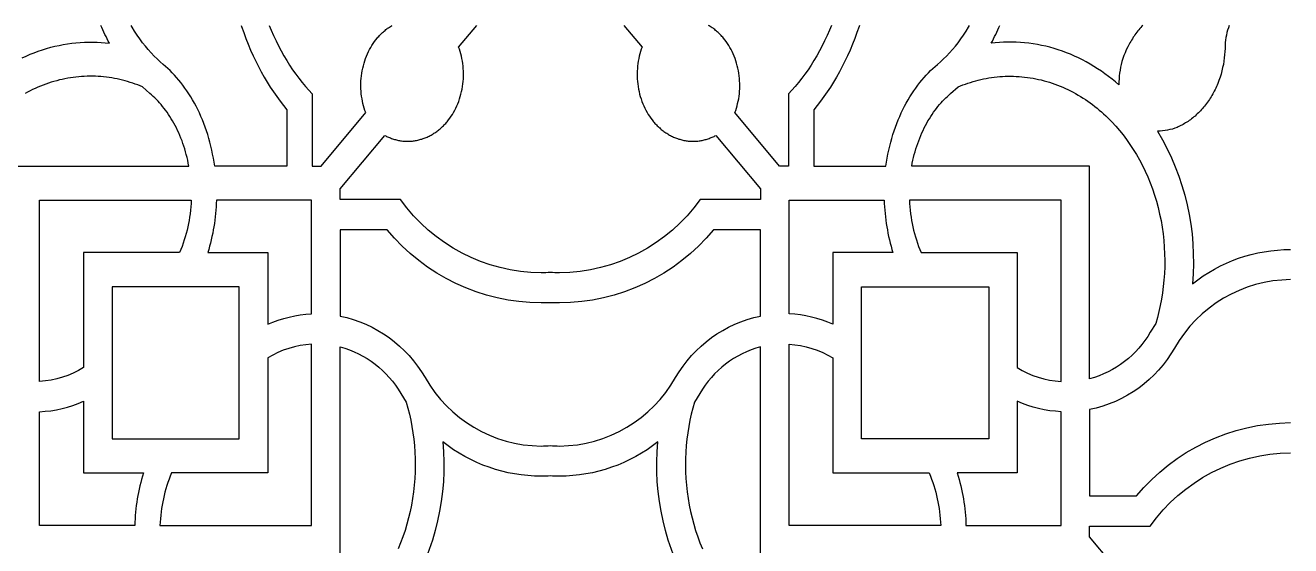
# Model space of a CAD drawing. Extents: x 59271 to 61367, y 41180 to 44085.
# Drawn here: x 60813.1 to 61073.9, y 43977.4 to 44084.6 of the extents above; entities that cross this region are included whole.
import ezdxf

# ---------------------------------------------------------------- set-up
doc = ezdxf.new("R2010")
doc.units = 0
doc.layers.get('0').update_dxf_attribs({"linetype": 'CONTINUOUS'})

msp = doc.modelspace()

# ---------------------------------------------------------------- linework, layer by layer
for points in [[(60812.42, 44077.9), (60813.24, 44078.28), (60814.07, 44078.64), (60814.9, 44078.98), (60815.74, 44079.29), (60816.59, 44079.58), (60817.44, 44079.84), (60818.3, 44080.08), (60819.16, 44080.3), (60820.03, 44080.49), (60820.9, 44080.66), (60821.77, 44080.81), (60822.64, 44080.93), (60823.51, 44081.02), (60824.38, 44081.09), (60825.25, 44081.14), (60826.12, 44081.16), (60826.99, 44081.16), (60827.85, 44081.14), (60828.71, 44081.09), (60829.56, 44081.02), (60830.41, 44080.93, -0.020138), (60828.64, 44084.61)], [(60936.45, 44084.61), (60940.21, 44080.12), (60940.05, 44079.67), (60939.9, 44079.21), (60939.77, 44078.73), (60939.65, 44078.25), (60939.54, 44077.76), (60939.44, 44077.25), (60939.37, 44076.75), (60939.3, 44076.23), (60939.26, 44075.71), (60939.23, 44075.18), (60939.21, 44074.65), (60939.22, 44074.12), (60939.24, 44073.59), (60939.28, 44073.06), (60939.33, 44072.53), (60939.4, 44072), (60939.49, 44071.48), (60939.6, 44070.96), (60939.72, 44070.44), (60939.86, 44069.94), (60940.02, 44069.44), (60940.19, 44068.95), (60940.37, 44068.47), (60940.57, 44068.01), (60940.79, 44067.55), (60941.01, 44067.11), (60941.25, 44066.68), (60941.5, 44066.27), (60941.76, 44065.87), (60942.02, 44065.49), (60942.3, 44065.12), (60942.59, 44064.76), (60942.73, 44064.59), (60942.88, 44064.42), (60943.04, 44064.26), (60943.19, 44064.09), (60943.35, 44063.93), (60943.51, 44063.77), (60943.68, 44063.61), (60943.85, 44063.46), (60944.02, 44063.31), (60944.19, 44063.16), (60944.37, 44063.02), (60944.55, 44062.88), (60944.74, 44062.74), (60944.92, 44062.61), (60945.11, 44062.48), (60945.3, 44062.36), (60945.5, 44062.24), (60945.69, 44062.12), (60945.89, 44062.01), (60946.09, 44061.9), (60946.3, 44061.79), (60946.5, 44061.69), (60946.71, 44061.6), (60946.92, 44061.51), (60947.13, 44061.42), (60947.34, 44061.34), (60947.55, 44061.27), (60947.77, 44061.19), (60947.99, 44061.13), (60948.2, 44061.07), (60948.42, 44061.01), (60948.64, 44060.96), (60948.86, 44060.91), (60949.08, 44060.87), (60949.31, 44060.84), (60949.53, 44060.81), (60949.75, 44060.78), (60949.97, 44060.76), (60950.2, 44060.74), (60950.42, 44060.74), (60950.64, 44060.73), (60950.86, 44060.73), (60951.08, 44060.74), (60951.31, 44060.75), (60951.53, 44060.76), (60951.75, 44060.78), (60951.96, 44060.81), (60952.18, 44060.84), (60952.4, 44060.87), (60952.61, 44060.91), (60952.83, 44060.96), (60953.04, 44061.01), (60953.25, 44061.06), (60953.46, 44061.12), (60953.67, 44061.18), (60953.87, 44061.25), (60954.07, 44061.32), (60954.28, 44061.4), (60954.47, 44061.47), (60954.67, 44061.56), (60954.87, 44061.65), (60955.06, 44061.74), (60955.25, 44061.83), (60955.44, 44061.93), (60964.64, 44050.92), (60964.64, 44048.72), (60952.19, 44048.72, -0.240747), (60923.2, 44033.63, -0.013206), (60921.31, 44033.69, -0.013206), (60919.41, 44033.63, -0.240747), (60890.43, 44048.72), (60877.97, 44048.72), (60877.97, 44050.92), (60887.18, 44061.93), (60887.37, 44061.83), (60887.56, 44061.74), (60887.75, 44061.65), (60887.94, 44061.56), (60888.14, 44061.47), (60888.34, 44061.4), (60888.54, 44061.32), (60888.74, 44061.25), (60888.95, 44061.18), (60889.16, 44061.12), (60889.37, 44061.06), (60889.58, 44061.01), (60889.79, 44060.96), (60890, 44060.91), (60890.22, 44060.87), (60890.43, 44060.84), (60890.65, 44060.81), (60890.87, 44060.78), (60891.09, 44060.76), (60891.31, 44060.75), (60891.53, 44060.74), (60891.75, 44060.73), (60891.97, 44060.73), (60892.2, 44060.74), (60892.42, 44060.74), (60892.64, 44060.76), (60892.86, 44060.78), (60893.09, 44060.81), (60893.31, 44060.84), (60893.53, 44060.87), (60893.75, 44060.91), (60893.97, 44060.96), (60894.19, 44061.01), (60894.41, 44061.07), (60894.63, 44061.13), (60894.84, 44061.19), (60895.06, 44061.27), (60895.27, 44061.34), (60895.49, 44061.42), (60895.7, 44061.51), (60895.91, 44061.6), (60896.11, 44061.69), (60896.32, 44061.79), (60896.52, 44061.9), (60896.72, 44062.01), (60896.92, 44062.12), (60897.12, 44062.24), (60897.31, 44062.36), (60897.5, 44062.48), (60897.69, 44062.61), (60897.88, 44062.74), (60898.06, 44062.88), (60898.24, 44063.02), (60898.42, 44063.16), (60898.6, 44063.31), (60898.77, 44063.46), (60898.94, 44063.61), (60899.1, 44063.77), (60899.26, 44063.93), (60899.42, 44064.09), (60899.58, 44064.26), (60899.73, 44064.42), (60899.88, 44064.59), (60900.03, 44064.76), (60900.31, 44065.12), (60900.59, 44065.49), (60900.86, 44065.87), (60901.12, 44066.27), (60901.37, 44066.68), (60901.6, 44067.11), (60901.83, 44067.55), (60902.04, 44068.01), (60902.24, 44068.47), (60902.43, 44068.95), (60902.6, 44069.44), (60902.75, 44069.94), (60902.89, 44070.44), (60903.01, 44070.96), (60903.12, 44071.48), (60903.21, 44072), (60903.28, 44072.53), (60903.34, 44073.06), (60903.38, 44073.59), (60903.4, 44074.12), (60903.4, 44074.65), (60903.39, 44075.18), (60903.36, 44075.71), (60903.31, 44076.23), (60903.25, 44076.75), (60903.17, 44077.25), (60903.08, 44077.76), (60902.97, 44078.25), (60902.85, 44078.73), (60902.71, 44079.21), (60902.56, 44079.67), (60902.4, 44080.12), (60906.16, 44084.61)], [(61043.45, 44084.61), (61043.28, 44084.43), (61043.06, 44084.2), (61042.85, 44083.95), (61042.64, 44083.71), (61042.43, 44083.45), (61042.23, 44083.2), (61042.03, 44082.94), (61041.84, 44082.67), (61041.66, 44082.41), (61041.47, 44082.14), (61041.3, 44081.86), (61041.12, 44081.58), (61040.96, 44081.3), (61040.79, 44081.02), (61040.64, 44080.73), (61040.34, 44080.15), (61040.06, 44079.56), (61039.8, 44078.97), (61039.57, 44078.37), (61039.35, 44077.77), (61039.16, 44077.16, 0.065359), (61038.51, 44072.36), (61037.82, 44072.95), (61037.11, 44073.53), (61036.39, 44074.1), (61035.66, 44074.64), (61034.91, 44075.17), (61034.15, 44075.67), (61033.38, 44076.16), (61032.6, 44076.63), (61031.81, 44077.07), (61031.01, 44077.5), (61030.2, 44077.9), (61029.38, 44078.28), (61028.55, 44078.64), (61027.71, 44078.98), (61026.87, 44079.29), (61026.02, 44079.58), (61025.17, 44079.84), (61024.31, 44080.08), (61023.45, 44080.3), (61022.59, 44080.49), (61021.72, 44080.66), (61020.85, 44080.81), (61019.98, 44080.93), (61019.1, 44081.02), (61018.23, 44081.09), (61017.36, 44081.14), (61016.5, 44081.16), (61015.63, 44081.16), (61014.77, 44081.14), (61013.91, 44081.09), (61013.05, 44081.02), (61012.2, 44080.93, 0.020138), (61013.97, 44084.61)], [(61061.26, 44084.61, 0.072892), (61060.42, 44080.52), (61060.41, 44079.87), (61060.38, 44079.22), (61060.33, 44078.56), (61060.26, 44077.89), (61060.17, 44077.23), (61060.06, 44076.56), (61059.92, 44075.89), (61059.76, 44075.23), (61059.58, 44074.57), (61059.38, 44073.91), (61059.16, 44073.26), (61058.91, 44072.62), (61058.78, 44072.31), (61058.64, 44071.99), (61058.5, 44071.68), (61058.35, 44071.38), (61058.2, 44071.07), (61058.04, 44070.77), (61057.88, 44070.47), (61057.71, 44070.18), (61057.54, 44069.89), (61057.36, 44069.61), (61057.18, 44069.33), (61056.99, 44069.05), (61056.8, 44068.78), (61056.61, 44068.51), (61056.41, 44068.25), (61056.2, 44067.99), (61056, 44067.74), (61055.79, 44067.5), (61055.57, 44067.26), (61055.35, 44067.02), (61055.13, 44066.79), (61054.91, 44066.57), (61054.68, 44066.35), (61054.45, 44066.14), (61054.22, 44065.93), (61053.98, 44065.73), (61053.75, 44065.54), (61053.51, 44065.35), (61053.26, 44065.17), (61053.02, 44065), (61052.78, 44064.83), (61052.53, 44064.66), (61052.28, 44064.51), (61052.03, 44064.36), (61051.78, 44064.21), (61051.53, 44064.07), (61051.28, 44063.94), (61051.02, 44063.82), (61050.77, 44063.7), (61050.52, 44063.58, -0.091636), (61046.5, 44062.81, -0.159593), (61053.67, 44031.37, -0.16816), (61073.94, 44038.44)], [(61073.94, 44032.22, 0.26745), (61050, 44018.11, -0.215544), (61032.49, 44005.44), (61032.49, 43987.66), (61042.18, 43987.66, -0.222359), (61073.94, 44002.75), (61073.94, 44002.75)], [(60877.97, 43974.53), (60877.97, 44018.35, -0.200602), (60890.46, 44008.78), (60891.6, 44006.96), (60891.94, 44005.75), (60892.25, 44004.51), (60892.53, 44003.25), (60892.78, 44001.97), (60892.99, 44000.67), (60893.16, 43999.35), (60893.29, 43998.02), (60893.39, 43996.68), (60893.44, 43995.32), (60893.46, 43993.96), (60893.43, 43992.6), (60893.36, 43991.23), (60893.26, 43989.86), (60893.11, 43988.49), (60892.91, 43987.13), (60892.68, 43985.78), (60892.41, 43984.44), (60892.09, 43983.11), (60891.74, 43981.8), (60891.35, 43980.5), (60890.92, 43979.23), (60890.45, 43977.98), (60889.95, 43976.76)], [(60964.64, 43974.53), (60964.64, 44018.35, 0.200602), (60952.15, 44008.78), (60951.02, 44006.96), (60950.67, 44005.75), (60950.36, 44004.51), (60950.08, 44003.25), (60949.84, 44001.97), (60949.63, 44000.67), (60949.46, 43999.35), (60949.32, 43998.02), (60949.23, 43996.68), (60949.17, 43995.32), (60949.16, 43993.96), (60949.18, 43992.6), (60949.25, 43991.23), (60949.36, 43989.86), (60949.51, 43988.49), (60949.7, 43987.13), (60949.93, 43985.78), (60950.21, 43984.44), (60950.52, 43983.11), (60950.87, 43981.8), (60951.27, 43980.5), (60951.7, 43979.23), (60952.16, 43977.98), (60952.66, 43976.76)], [(60950.64, 43967.35, -0.159593), (60943.47, 43998.79, -0.16816), (60923.2, 43991.71, -0.014447), (60921.31, 43991.77, -0.014447), (60919.41, 43991.71, -0.16816), (60899.14, 43998.79, -0.159593), (60891.98, 43967.35, -0.091636)], [(61041.7, 43968.23), (61032.49, 43979.23), (61032.49, 43981.43), (61044.95, 43981.43, -0.240747), (61073.94, 43996.53)]]:
    msp.add_lwpolyline(points, format="xyb")
for points in [[(60857.58, 44084.61), (60857.66, 44084.34), (60858.09, 44083.11), (60858.54, 44081.89), (60859.01, 44080.7), (60859.51, 44079.51), (60860.02, 44078.35), (60860.56, 44077.22), (60861.13, 44076.1), (60861.71, 44075.01), (60862.31, 44073.94), (60862.93, 44072.89), (60863.57, 44071.87), (60864.22, 44070.88), (60864.89, 44069.92), (60865.58, 44068.98), (60866.28, 44068.08), (60866.99, 44067.2), (60866.99, 44055.62), (60852.11, 44055.62), (60851.99, 44056.45), (60851.85, 44057.27), (60851.69, 44058.09), (60851.52, 44058.9), (60851.33, 44059.71), (60851.13, 44060.51), (60850.91, 44061.3), (60850.67, 44062.09), (60850.42, 44062.86), (60850.16, 44063.62), (60849.88, 44064.37), (60849.58, 44065.11), (60849.28, 44065.84), (60848.95, 44066.55), (60848.62, 44067.25), (60848.27, 44067.93), (60847.92, 44068.6), (60847.55, 44069.25), (60847.17, 44069.89), (60846.78, 44070.51), (60846.38, 44071.11), (60845.97, 44071.7), (60845.55, 44072.26), (60845.12, 44072.81), (60844.69, 44073.34), (60844.25, 44073.86), (60843.81, 44074.35), (60843.36, 44074.82), (60842.9, 44075.28), (60842.44, 44075.72), (60841.98, 44076.14), (60841.51, 44076.54), (60840.87, 44077.09), (60840.23, 44077.68), (60839.61, 44078.29), (60839, 44078.93), (60838.4, 44079.61), (60837.81, 44080.31), (60837.23, 44081.04), (60836.67, 44081.8), (60836.13, 44082.59), (60835.6, 44083.4), (60835.09, 44084.24), (60834.88, 44084.61)], [(60863.36, 44084.61), (60863.78, 44083.59), (60864.25, 44082.5), (60864.75, 44081.42), (60865.27, 44080.37), (60865.81, 44079.34), (60866.38, 44078.33), (60866.96, 44077.35), (60867.56, 44076.39), (60868.18, 44075.47), (60868.81, 44074.57), (60869.46, 44073.7), (60870.12, 44072.85), (60870.8, 44072.04), (60871.49, 44071.26), (60872.2, 44070.51), (60872.2, 44055.62), (60874.04, 44055.62), (60883.25, 44066.62), (60883.09, 44067.08), (60882.94, 44067.54), (60882.8, 44068.01), (60882.68, 44068.5), (60882.57, 44068.99), (60882.48, 44069.49), (60882.4, 44070), (60882.34, 44070.51), (60882.29, 44071.04), (60882.26, 44071.56), (60882.25, 44072.09), (60882.25, 44072.62), (60882.27, 44073.15), (60882.31, 44073.69), (60882.36, 44074.22), (60882.44, 44074.74), (60882.53, 44075.27), (60882.63, 44075.79), (60882.76, 44076.3), (60882.9, 44076.81), (60883.05, 44077.3), (60883.22, 44077.79), (60883.41, 44078.27), (60883.61, 44078.74), (60883.82, 44079.19), (60884.05, 44079.63), (60884.28, 44080.06), (60884.53, 44080.48), (60884.79, 44080.87), (60885.06, 44081.26), (60885.34, 44081.63), (60885.62, 44081.98), (60885.77, 44082.15), (60885.92, 44082.32), (60886.07, 44082.49), (60886.22, 44082.65), (60886.38, 44082.81), (60886.55, 44082.97), (60886.71, 44083.13), (60886.88, 44083.28), (60887.05, 44083.43), (60887.23, 44083.58), (60887.4, 44083.72), (60887.59, 44083.86), (60887.77, 44084), (60887.96, 44084.13), (60888.14, 44084.26), (60888.34, 44084.39), (60888.53, 44084.51), (60888.71, 44084.61)], [(60979.25, 44084.61), (60978.84, 44083.59), (60978.36, 44082.5), (60977.86, 44081.42), (60977.34, 44080.37), (60976.8, 44079.34), (60976.24, 44078.33), (60975.66, 44077.35), (60975.06, 44076.39), (60974.44, 44075.47), (60973.8, 44074.57), (60973.15, 44073.7), (60972.49, 44072.85), (60971.81, 44072.04), (60971.12, 44071.26), (60970.42, 44070.51), (60970.42, 44055.62), (60968.57, 44055.62), (60959.37, 44066.62), (60959.53, 44067.08), (60959.68, 44067.54), (60959.81, 44068.01), (60959.93, 44068.5), (60960.04, 44068.99), (60960.14, 44069.49), (60960.22, 44070), (60960.28, 44070.51), (60960.32, 44071.04), (60960.35, 44071.56), (60960.37, 44072.09), (60960.36, 44072.62), (60960.34, 44073.15), (60960.31, 44073.69), (60960.25, 44074.22), (60960.18, 44074.74), (60960.09, 44075.27), (60959.98, 44075.79), (60959.86, 44076.3), (60959.72, 44076.81), (60959.56, 44077.3), (60959.39, 44077.79), (60959.21, 44078.27), (60959.01, 44078.74), (60958.79, 44079.19), (60958.57, 44079.63), (60958.33, 44080.06), (60958.08, 44080.48), (60957.82, 44080.87), (60957.56, 44081.26), (60957.28, 44081.63), (60956.99, 44081.98), (60956.85, 44082.15), (60956.7, 44082.32), (60956.55, 44082.49), (60956.39, 44082.65), (60956.23, 44082.81), (60956.07, 44082.97), (60955.9, 44083.13), (60955.73, 44083.28), (60955.56, 44083.43), (60955.39, 44083.58), (60955.21, 44083.72), (60955.03, 44083.86), (60954.85, 44084), (60954.66, 44084.13), (60954.47, 44084.26), (60954.28, 44084.39), (60954.08, 44084.51), (60953.91, 44084.61)], [(60985.04, 44084.61), (60984.95, 44084.34), (60984.53, 44083.11), (60984.08, 44081.89), (60983.6, 44080.7), (60983.11, 44079.51), (60982.59, 44078.35), (60982.05, 44077.22), (60981.49, 44076.1), (60980.91, 44075.01), (60980.31, 44073.94), (60979.69, 44072.89), (60979.05, 44071.87), (60978.39, 44070.88), (60977.72, 44069.92), (60977.04, 44068.98), (60976.34, 44068.08), (60975.62, 44067.2), (60975.62, 44055.62), (60990.51, 44055.62), (60990.63, 44056.45), (60990.77, 44057.27), (60990.92, 44058.09), (60991.09, 44058.9), (60991.28, 44059.71), (60991.49, 44060.51), (60991.71, 44061.3), (60991.94, 44062.09), (60992.19, 44062.86), (60992.46, 44063.62), (60992.74, 44064.37), (60993.03, 44065.11), (60993.34, 44065.84), (60993.66, 44066.55), (60993.99, 44067.25), (60994.34, 44067.93), (60994.7, 44068.6), (60995.07, 44069.25), (60995.45, 44069.89), (60995.84, 44070.51), (60996.24, 44071.11), (60996.65, 44071.7), (60997.07, 44072.26), (60997.49, 44072.81), (60997.92, 44073.34), (60998.36, 44073.86), (60998.81, 44074.35), (60999.26, 44074.82), (60999.71, 44075.28), (61000.17, 44075.72), (61000.64, 44076.14), (61001.11, 44076.54), (61001.75, 44077.09), (61002.38, 44077.68), (61003, 44078.29), (61003.62, 44078.93), (61004.22, 44079.61), (61004.81, 44080.31), (61005.38, 44081.04), (61005.94, 44081.8), (61006.49, 44082.59), (61007.01, 44083.4), (61007.52, 44084.24), (61007.73, 44084.61)], [(60810.12, 44055.62), (60846.79, 44055.62), (60846.67, 44056.22), (60846.55, 44056.82), (60846.41, 44057.41), (60846.26, 44058), (60846.1, 44058.58), (60845.93, 44059.16), (60845.76, 44059.73), (60845.57, 44060.29), (60845.37, 44060.84), (60845.16, 44061.39), (60844.94, 44061.92), (60844.71, 44062.45), (60844.47, 44062.96), (60844.23, 44063.47), (60843.97, 44063.97), (60843.71, 44064.45), (60843.44, 44064.92), (60843.17, 44065.38), (60842.88, 44065.83), (60842.59, 44066.27), (60842.3, 44066.7), (60842, 44067.11), (60841.69, 44067.51), (60841.38, 44067.9), (60841.07, 44068.28), (60840.75, 44068.64), (60840.43, 44068.99), (60840.1, 44069.33), (60839.77, 44069.65), (60839.44, 44069.97), (60839.11, 44070.26), (60838.77, 44070.55), (60837.25, 44071.91), (60836.75, 44072.12), (60836.24, 44072.32), (60835.72, 44072.51), (60835.2, 44072.69), (60834.68, 44072.86), (60834.15, 44073.02), (60833.62, 44073.17), (60833.08, 44073.32), (60832.54, 44073.45), (60831.99, 44073.57), (60831.44, 44073.67), (60830.89, 44073.77), (60830.33, 44073.86), (60829.77, 44073.93), (60829.21, 44073.99), (60828.65, 44074.04), (60828.08, 44074.08), (60827.52, 44074.11), (60826.95, 44074.13), (60826.38, 44074.13), (60825.81, 44074.12), (60825.23, 44074.1), (60824.66, 44074.06), (60824.09, 44074.02), (60823.51, 44073.96), (60822.94, 44073.89), (60822.37, 44073.8), (60821.8, 44073.71), (60821.23, 44073.6), (60820.66, 44073.48), (60820.09, 44073.35), (60819.53, 44073.2), (60818.97, 44073.04), (60818.41, 44072.87), (60817.85, 44072.69), (60817.3, 44072.5), (60816.74, 44072.29), (60816.2, 44072.08), (60815.65, 44071.85), (60815.12, 44071.61), (60814.58, 44071.36), (60814.05, 44071.09), (60813.53, 44070.82), (60813.01, 44070.54)]]:
    msp.add_lwpolyline(points)
for points in [[(61044.99, 44021.38, -0.200602), (61032.49, 44011.8), (61032.49, 44055.62), (60995.83, 44055.62), (60995.94, 44056.22), (60996.07, 44056.82), (60996.2, 44057.41), (60996.35, 44058), (60996.51, 44058.58), (60996.68, 44059.16), (60996.86, 44059.73), (60997.05, 44060.29), (60997.25, 44060.84), (60997.46, 44061.39), (60997.68, 44061.92), (60997.91, 44062.45), (60998.14, 44062.96), (60998.39, 44063.47), (60998.64, 44063.97), (60998.9, 44064.45), (60999.17, 44064.92), (60999.45, 44065.38), (60999.73, 44065.83), (61000.02, 44066.27), (61000.31, 44066.7), (61000.62, 44067.11), (61000.92, 44067.51), (61001.23, 44067.9), (61001.55, 44068.28), (61001.86, 44068.64), (61002.19, 44068.99), (61002.51, 44069.33), (61002.84, 44069.65), (61003.17, 44069.97), (61003.51, 44070.26), (61003.84, 44070.55), (61005.36, 44071.91), (61005.87, 44072.12), (61006.38, 44072.32), (61006.89, 44072.51), (61007.41, 44072.69), (61007.94, 44072.86), (61008.47, 44073.02), (61009, 44073.17), (61009.54, 44073.32), (61010.08, 44073.45), (61010.62, 44073.57), (61011.17, 44073.67), (61011.73, 44073.77), (61012.28, 44073.86), (61012.84, 44073.93), (61013.4, 44073.99), (61013.96, 44074.04), (61014.53, 44074.08), (61015.1, 44074.11), (61015.67, 44074.13), (61016.24, 44074.13), (61016.81, 44074.12), (61017.38, 44074.1), (61017.95, 44074.06), (61018.53, 44074.02), (61019.1, 44073.96), (61019.67, 44073.89), (61020.24, 44073.8), (61020.82, 44073.71), (61021.39, 44073.6), (61021.95, 44073.48), (61022.52, 44073.35), (61023.09, 44073.2), (61023.65, 44073.04), (61024.21, 44072.87), (61024.77, 44072.69), (61025.32, 44072.5), (61025.87, 44072.29), (61026.42, 44072.08), (61026.96, 44071.85), (61027.5, 44071.61), (61028.03, 44071.36), (61028.56, 44071.09), (61029.09, 44070.82), (61029.61, 44070.54), (61030.12, 44070.24), (61030.63, 44069.94), (61031.13, 44069.62), (61031.63, 44069.3), (61032.12, 44068.96), (61032.61, 44068.62), (61033.09, 44068.27), (61033.56, 44067.91), (61034.02, 44067.54), (61034.48, 44067.16), (61034.93, 44066.77), (61035.37, 44066.37), (61035.81, 44065.97), (61036.24, 44065.56), (61037.07, 44064.72), (61037.87, 44063.86), (61038.64, 44062.97), (61039.39, 44062.05), (61040.11, 44061.09), (61040.81, 44060.09), (61041.49, 44059.06), (61042.15, 44057.99), (61042.77, 44056.89), (61043.37, 44055.76), (61043.94, 44054.59), (61044.47, 44053.39), (61044.98, 44052.17), (61045.44, 44050.92), (61045.87, 44049.65), (61046.26, 44048.36), (61046.62, 44047.05), (61046.93, 44045.72), (61047.21, 44044.38), (61047.44, 44043.02), (61047.63, 44041.66), (61047.78, 44040.3), (61047.89, 44038.93), (61047.96, 44037.56), (61047.98, 44036.19), (61047.97, 44034.83), (61047.91, 44033.48), (61047.82, 44032.13), (61047.68, 44030.8), (61047.51, 44029.48), (61047.3, 44028.18), (61047.06, 44026.9), (61046.78, 44025.64), (61046.47, 44024.41), (61046.12, 44023.19)], [(60825.05, 44014.08, -0.123377), (60816.01, 44011.23), (60816.01, 44048.58), (60847.26, 44048.58, -0.090687), (60844.88, 44037.78), (60825.05, 44037.78)], [(60863.04, 44023.01, -0.093744), (60872.08, 44025.15), (60872.08, 44048.58), (60852.47, 44048.58, -0.067508), (60850.68, 44037.78), (60863.04, 44037.78)], [(60979.57, 44023.01, 0.093744), (60970.53, 44025.15), (60970.53, 44048.58), (60990.14, 44048.58, 0.067508), (60991.93, 44037.78), (60979.57, 44037.78)], [(61017.56, 44014.08, 0.123377), (61026.61, 44011.23), (61026.61, 44048.58), (60995.35, 44048.58, 0.090687), (60997.74, 44037.78), (61017.56, 44037.78)], [(60921.31, 43998.02, 0.017043), (60923.2, 43997.93, 0.26745), (60947.14, 44012.05, -0.215544), (60964.64, 44024.71), (60964.64, 44042.5), (60954.96, 44042.5, -0.222359), (60923.2, 44027.41, -0.011427), (60921.31, 44027.46, -0.011427), (60919.41, 44027.41, -0.222359), (60887.66, 44042.5), (60877.97, 44042.5), (60877.97, 44024.71, -0.215544), (60895.47, 44012.05, 0.26745), (60919.41, 43997.93, 0.017043)], [(60843.21, 43992.38, 0.090687), (60840.83, 43981.57), (60872.08, 43981.57), (60872.08, 44018.92, 0.123377), (60863.04, 44016.07), (60863.04, 43992.38)], [(60999.4, 43992.38, -0.090687), (61001.79, 43981.57), (60970.53, 43981.57), (60970.53, 44018.92, -0.123377), (60979.57, 44016.07), (60979.57, 43992.38)], [(60816.01, 44005, 0.093744), (60825.05, 44007.15), (60825.05, 43992.38), (60837.41, 43992.38, 0.067508), (60835.62, 43981.57), (60816.01, 43981.57)], [(61026.61, 44005, -0.093744), (61017.56, 44007.15), (61017.56, 43992.38), (61005.21, 43992.38, -0.067508), (61007, 43981.57), (61026.61, 43981.57)]]:
    msp.add_lwpolyline(points, format="xyb", close=True)
for points in [[(60857.15, 44030.74), (60830.94, 44030.74), (60830.94, 43999.41), (60857.15, 43999.41)], [(60985.46, 44030.74), (61011.68, 44030.74), (61011.68, 43999.41), (60985.46, 43999.41)]]:
    msp.add_lwpolyline(points, close=True)

doc.saveas('drawing.dxf')
